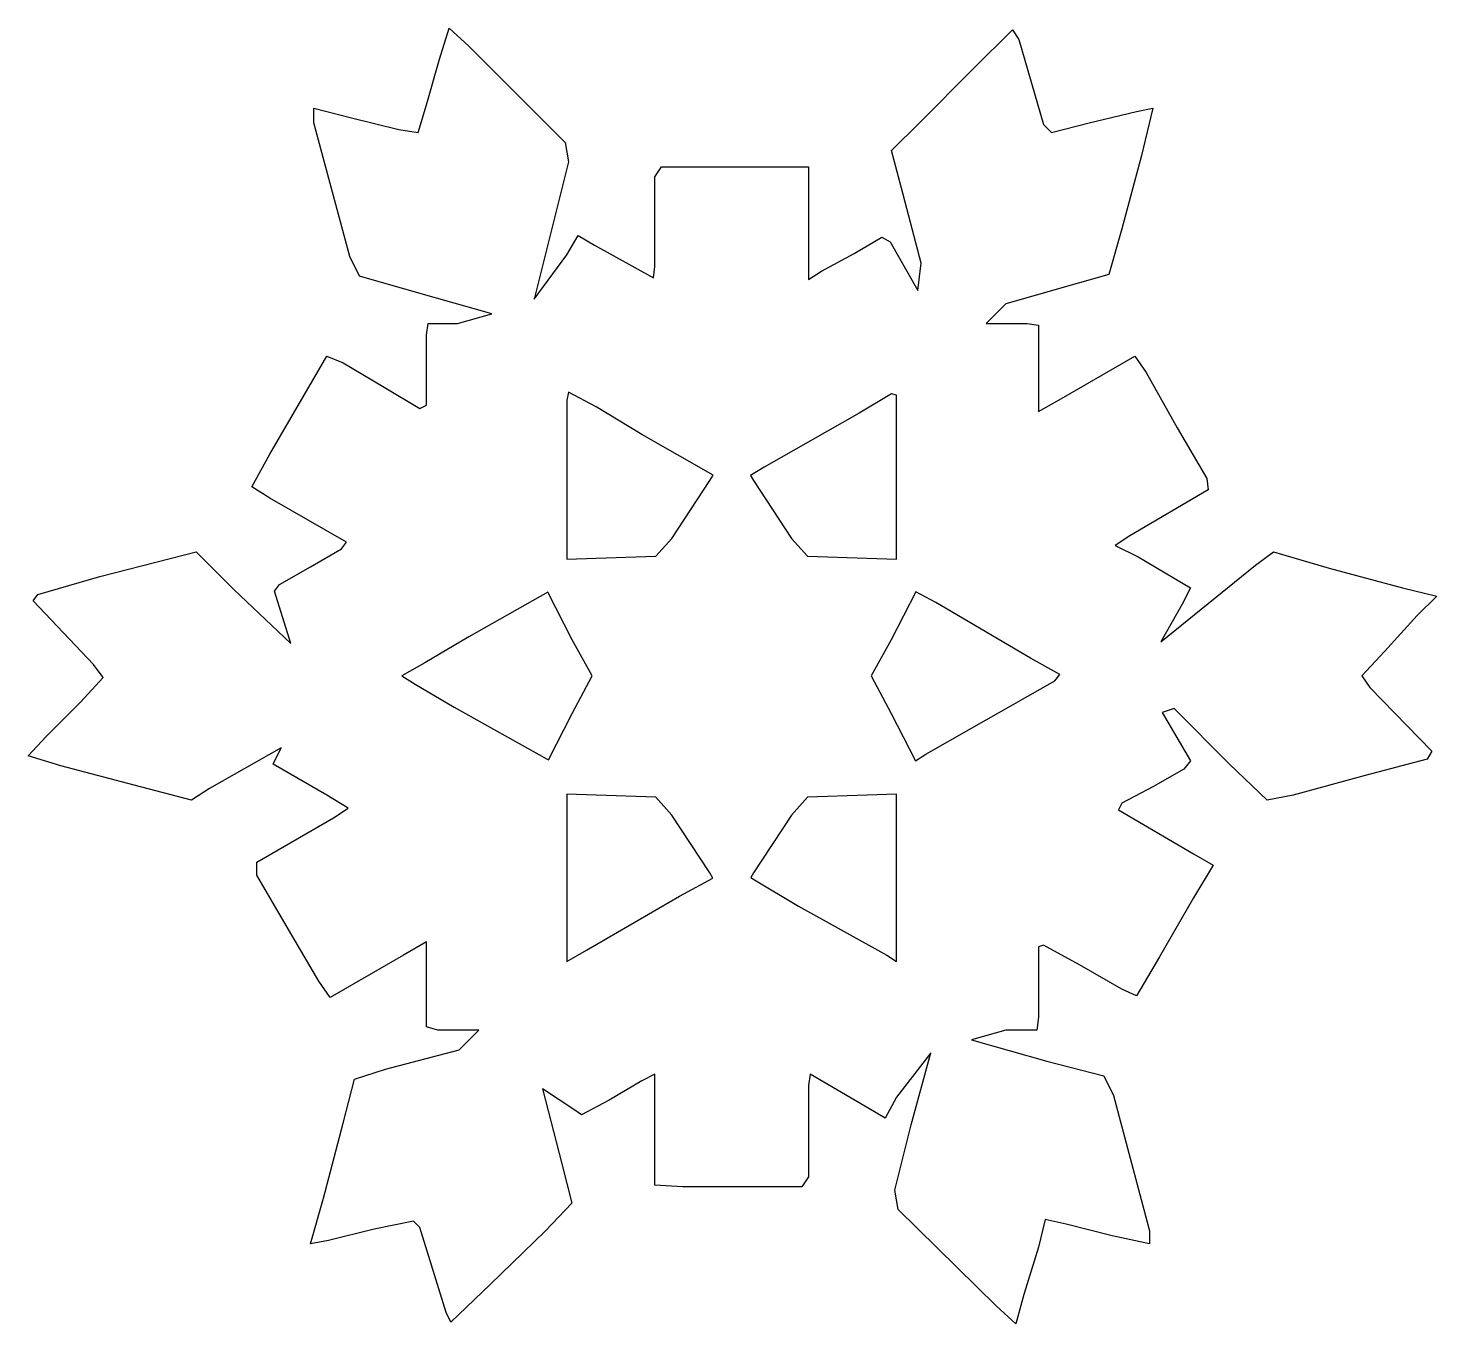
# Model space of a CAD drawing. Header units: centimetres. Extents: x -33.8 to 29.1, y -41.9 to 41.6.
# Drawn here: x 7.14 to 17.46, y 6.46 to 15.96 of the extents above; entities that cross this region are included whole.
import ezdxf

# ---------------------------------------------------------------- set-up
doc = ezdxf.new("R2010")
doc.units = ezdxf.units.CM
doc.header["$MEASUREMENT"] = 0
doc.layers.add('layer 1', color=7, linetype='Continuous')

msp = doc.modelspace()

# ---------------------------------------------------------------- linework, layer by layer
at = {"layer": 'layer 1', "color": 177}
for points, knots in [([(16.91173, 11.21098), (16.91173, 11.21098), (17.07918, 11.39032), (17.07918, 11.39032), (17.07918, 11.39032), (17.07918, 11.39032), (17.31842, 11.65335), (17.31842, 11.65335), (17.31842, 11.65335), (17.31842, 11.65335), (17.46196, 11.79683), (17.46196, 11.79683), (17.46196, 11.79683), (17.46196, 11.79683), (17.21076, 11.85662), (17.21076, 11.85662), (17.21076, 11.85662), (17.21076, 11.85662), (16.67248, 12.0001), (16.67248, 12.0001), (16.67248, 12.0001), (16.67248, 12.0001), (16.26578, 12.11965), (16.26578, 12.11965), (16.26578, 12.11965), (16.26578, 12.11965), (16.1342, 12.02399), (16.1342, 12.02399), (16.1342, 12.02399), (16.1342, 12.02399), (15.44044, 11.46206), (15.44044, 11.46206), (15.44044, 11.46206), (15.44044, 11.46206), (15.59592, 11.73706), (15.59592, 11.73706), (15.59592, 11.73706), (15.59592, 11.73706), (15.65573, 11.85662), (15.65573, 11.85662), (15.65573, 11.85662), (15.65573, 11.85662), (15.27296, 12.08378), (15.27296, 12.08378), (15.27296, 12.08378), (15.27296, 12.08378), (15.10551, 12.16747), (15.10551, 12.16747), (15.10551, 12.16747), (15.10551, 12.16747), (15.21314, 12.2392), (15.21314, 12.2392), (15.21314, 12.2392), (15.21314, 12.2392), (15.78732, 12.57397), (15.78732, 12.57397), (15.78732, 12.57397), (15.78732, 12.57397), (15.77534, 12.65769), (15.77534, 12.65769), (15.77534, 12.65769), (15.77534, 12.65769), (15.56005, 13.02833), (15.56005, 13.02833), (15.56005, 13.02833), (15.56005, 13.02833), (15.33278, 13.43483), (15.33278, 13.43483), (15.33278, 13.43483), (15.33278, 13.43483), (15.24904, 13.55439), (15.24904, 13.55439), (15.24904, 13.55439), (15.24904, 13.55439), (14.71075, 13.24354), (14.71075, 13.24354), (14.71075, 13.24354), (14.71075, 13.24354), (14.5433, 13.14788), (14.5433, 13.14788), (14.5433, 13.14788), (14.5433, 13.14788), (14.5433, 13.29136), (14.5433, 13.29136), (14.5433, 13.29136), (14.5433, 13.29136), (14.5433, 13.78155), (14.5433, 13.78155), (14.5433, 13.78155), (14.5433, 13.78155), (14.45956, 13.7935), (14.45956, 13.7935), (14.45956, 13.7935), (14.45956, 13.7935), (14.16053, 13.7935), (14.16053, 13.7935), (14.16053, 13.7935), (14.16053, 13.7935), (14.30406, 13.93697), (14.30406, 13.93697), (14.30406, 13.93697), (14.30406, 13.93697), (14.84234, 14.09242), (14.84234, 14.09242), (14.84234, 14.09242), (14.84234, 14.09242), (15.05766, 14.15219), (15.05766, 14.15219), (15.05766, 14.15219), (15.05766, 14.15219), (15.15335, 14.48698), (15.15335, 14.48698), (15.15335, 14.48698), (15.15335, 14.48698), (15.29688, 15.02499), (15.29688, 15.02499), (15.29688, 15.02499), (15.29688, 15.02499), (15.38062, 15.37174), (15.38062, 15.37174), (15.38062, 15.37174), (15.38062, 15.37174), (15.26098, 15.34781), (15.26098, 15.34781), (15.26098, 15.34781), (15.26098, 15.34781), (14.9141, 15.2641), (14.9141, 15.2641), (14.9141, 15.2641), (14.9141, 15.2641), (14.63899, 15.19239), (14.63899, 15.19239), (14.63899, 15.19239), (14.63899, 15.19239), (14.57917, 15.25218), (14.57917, 15.25218), (14.57917, 15.25218), (14.57917, 15.25218), (14.39974, 15.8739), (14.39974, 15.8739), (14.39974, 15.8739), (14.39974, 15.8739), (14.3519, 15.94561), (14.3519, 15.94561), (14.3519, 15.94561), (14.3519, 15.94561), (14.06484, 15.65869), (14.06484, 15.65869), (14.06484, 15.65869), (14.06484, 15.65869), (13.67009, 15.2641), (13.67009, 15.2641), (13.67009, 15.2641), (13.67009, 15.2641), (13.46674, 15.06086), (13.46674, 15.06086), (13.46674, 15.06086), (13.46674, 15.06086), (13.5385, 14.78588), (13.5385, 14.78588), (13.5385, 14.78588), (13.5385, 14.78588), (13.68206, 14.2359), (13.68206, 14.2359), (13.68206, 14.2359), (13.68206, 14.2359), (13.65882, 14.03441), (13.65882, 14.03441), (13.65882, 14.03441), (13.65882, 14.03441), (13.45479, 14.39132), (13.45479, 14.39132), (13.45479, 14.39132), (13.45479, 14.39132), (13.39497, 14.42719), (13.39497, 14.42719), (13.39497, 14.42719), (13.39497, 14.42719), (13.19162, 14.30764), (13.19162, 14.30764), (13.19162, 14.30764), (13.19162, 14.30764), (12.95238, 14.17611), (12.95238, 14.17611), (12.95238, 14.17611), (12.95238, 14.17611), (12.85669, 14.11632), (12.85669, 14.11632), (12.85669, 14.11632), (12.85669, 14.11632), (12.85669, 14.35545), (12.85669, 14.35545), (12.85669, 14.35545), (12.85669, 14.35545), (12.85669, 14.71415), (12.85669, 14.71415), (12.85669, 14.71415), (12.85669, 14.71415), (12.85669, 14.94131), (12.85669, 14.94131), (12.85669, 14.94131), (12.85669, 14.94131), (12.66529, 14.94131), (12.66529, 14.94131), (12.66529, 14.94131), (12.66529, 14.94131), (11.78013, 14.94131), (11.78013, 14.94131), (11.78013, 14.94131), (11.78013, 14.94131), (11.73228, 14.86957), (11.73228, 14.86957), (11.73228, 14.86957), (11.73228, 14.86957), (11.73228, 14.54675), (11.73228, 14.54675), (11.73228, 14.54675), (11.73228, 14.54675), (11.73228, 14.21198), (11.73228, 14.21198), (11.73228, 14.21198), (11.73228, 14.21198), (11.72034, 14.12829), (11.72034, 14.12829), (11.72034, 14.12829), (11.72034, 14.12829), (11.28972, 14.3674), (11.28972, 14.3674), (11.28972, 14.3674), (11.28972, 14.3674), (11.17008, 14.43914), (11.17008, 14.43914), (11.17008, 14.43914), (11.17008, 14.43914), (11.08634, 14.29569), (11.08634, 14.29569), (11.08634, 14.29569), (11.08634, 14.29569), (10.84712, 13.97287), (10.84712, 13.97287), (10.84712, 13.97287), (10.84712, 13.97287), (10.9787, 14.49893), (10.9787, 14.49893), (10.9787, 14.49893), (10.9787, 14.49893), (11.09831, 14.97718), (11.09831, 14.97718), (11.09831, 14.97718), (11.09831, 14.97718), (11.07439, 15.12065), (11.07439, 15.12065), (11.07439, 15.12065), (11.07439, 15.12065), (10.36866, 15.82606), (10.36866, 15.82606), (10.36866, 15.82606), (10.36866, 15.82606), (10.2251, 15.95759), (10.2251, 15.95759), (10.2251, 15.95759), (10.2251, 15.95759), (10.15333, 15.7304), (10.15333, 15.7304), (10.15333, 15.7304), (10.15333, 15.7304), (10.05765, 15.39563), (10.05765, 15.39563), (10.05765, 15.39563), (10.05765, 15.39563), (9.99783, 15.19239), (9.99783, 15.19239), (9.99783, 15.19239), (9.99783, 15.19239), (9.8543, 15.21631), (9.8543, 15.21631), (9.8543, 15.21631), (9.8543, 15.21631), (9.50742, 15.3), (9.50742, 15.3), (9.50742, 15.3), (9.50742, 15.3), (9.23227, 15.37174), (9.23227, 15.37174), (9.23227, 15.37174), (9.23227, 15.37174), (9.23227, 15.2641), (9.23227, 15.2641), (9.23227, 15.2641), (9.23227, 15.2641), (9.49544, 14.28372), (9.49544, 14.28372), (9.49544, 14.28372), (9.49544, 14.28372), (9.56721, 14.14024), (9.56721, 14.14024), (9.56721, 14.14024), (9.56721, 14.14024), (9.98588, 14.02069), (9.98588, 14.02069), (9.98588, 14.02069), (9.98588, 14.02069), (10.53611, 13.86526), (10.53611, 13.86526), (10.53611, 13.86526), (10.53611, 13.86526), (10.28492, 13.7935), (10.28492, 13.7935), (10.28492, 13.7935), (10.28492, 13.7935), (10.06962, 13.7935), (10.06962, 13.7935), (10.06962, 13.7935), (10.06962, 13.7935), (10.05765, 13.70981), (10.05765, 13.70981), (10.05765, 13.70981), (10.05765, 13.70981), (10.05765, 13.1957), (10.05765, 13.1957), (10.05765, 13.1957), (10.05765, 13.1957), (10.0098, 13.17177), (10.0098, 13.17177), (10.0098, 13.17177), (10.0098, 13.17177), (9.74663, 13.32723), (9.74663, 13.32723), (9.74663, 13.32723), (9.74663, 13.32723), (9.4476, 13.50657), (9.4476, 13.50657), (9.4476, 13.50657), (9.4476, 13.50657), (9.32799, 13.55439), (9.32799, 13.55439), (9.32799, 13.55439), (9.32799, 13.55439), (9.16051, 13.26743), (9.16051, 13.26743), (9.16051, 13.26743), (9.16051, 13.26743), (8.90932, 12.83703), (8.90932, 12.83703), (8.90932, 12.83703), (8.90932, 12.83703), (8.77773, 12.5979), (8.77773, 12.5979), (8.77773, 12.5979), (8.77773, 12.5979), (8.90932, 12.51421), (8.90932, 12.51421), (8.90932, 12.51421), (8.90932, 12.51421), (9.47152, 12.19139), (9.47152, 12.19139), (9.47152, 12.19139), (9.47152, 12.19139), (9.43562, 12.14354), (9.43562, 12.14354), (9.43562, 12.14354), (9.43562, 12.14354), (9.20835, 12.01204), (9.20835, 12.01204), (9.20835, 12.01204), (9.20835, 12.01204), (8.98108, 11.88054), (8.98108, 11.88054), (8.98108, 11.88054), (8.98108, 11.88054), (8.94521, 11.8327), (8.94521, 11.8327), (8.94521, 11.8327), (8.94521, 11.8327), (9.06482, 11.45011), (9.06482, 11.45011), (9.06482, 11.45011), (9.06482, 11.45011), (8.64618, 11.84464), (8.64618, 11.84464), (8.64618, 11.84464), (8.64618, 11.84464), (8.37103, 12.11965), (8.37103, 12.11965), (8.37103, 12.11965), (8.37103, 12.11965), (8.17966, 12.07183), (8.17966, 12.07183), (8.17966, 12.07183), (8.17966, 12.07183), (7.6653, 11.9403), (7.6653, 11.9403), (7.6653, 11.9403), (7.6653, 11.9403), (7.21076, 11.80878), (7.21076, 11.80878), (7.21076, 11.80878), (7.21076, 11.80878), (7.17486, 11.76096), (7.17486, 11.76096), (7.17486, 11.76096), (7.17486, 11.76096), (7.61746, 11.29466), (7.61746, 11.29466), (7.61746, 11.29466), (7.61746, 11.29466), (7.68922, 11.19903), (7.68922, 11.19903), (7.68922, 11.19903), (7.68922, 11.19903), (7.52174, 11.01968), (7.52174, 11.01968), (7.52174, 11.01968), (7.52174, 11.01968), (7.27055, 10.7686), (7.27055, 10.7686), (7.27055, 10.7686), (7.27055, 10.7686), (7.13899, 10.62512), (7.13899, 10.62512), (7.13899, 10.62512), (7.13899, 10.62512), (7.37821, 10.55338), (7.37821, 10.55338), (7.37821, 10.55338), (7.37821, 10.55338), (7.91649, 10.40991), (7.91649, 10.40991), (7.91649, 10.40991), (7.91649, 10.40991), (8.33517, 10.30233), (8.33517, 10.30233), (8.33517, 10.30233), (8.33517, 10.30233), (8.46672, 10.38601), (8.46672, 10.38601), (8.46672, 10.38601), (8.46672, 10.38601), (8.99306, 10.68491), (8.99306, 10.68491), (8.99306, 10.68491), (8.99306, 10.68491), (8.93324, 10.56533), (8.93324, 10.56533), (8.93324, 10.56533), (8.93324, 10.56533), (9.32799, 10.33817), (9.32799, 10.33817), (9.32799, 10.33817), (9.32799, 10.33817), (9.48347, 10.24254), (9.48347, 10.24254), (9.48347, 10.24254), (9.48347, 10.24254), (9.37583, 10.1708), (9.37583, 10.1708), (9.37583, 10.1708), (9.37583, 10.1708), (8.81363, 9.84798), (8.81363, 9.84798), (8.81363, 9.84798), (8.81363, 9.84798), (8.81363, 9.75232), (8.81363, 9.75232), (8.81363, 9.75232), (8.81363, 9.75232), (9.02893, 9.38171), (9.02893, 9.38171), (9.02893, 9.38171), (9.02893, 9.38171), (9.26817, 8.97517), (9.26817, 8.97517), (9.26817, 8.97517), (9.26817, 8.97517), (9.35191, 8.85562), (9.35191, 8.85562), (9.35191, 8.85562), (9.35191, 8.85562), (9.89019, 9.16649), (9.89019, 9.16649), (9.89019, 9.16649), (9.89019, 9.16649), (10.05765, 9.26212), (10.05765, 9.26212), (10.05765, 9.26212), (10.05765, 9.26212), (10.05765, 9.13062), (10.05765, 9.13062), (10.05765, 9.13062), (10.05765, 9.13062), (10.05765, 8.6404), (10.05765, 8.6404), (10.05765, 8.6404), (10.05765, 8.6404), (10.14139, 8.61651), (10.14139, 8.61651), (10.14139, 8.61651), (10.14139, 8.61651), (10.44042, 8.61651), (10.44042, 8.61651), (10.44042, 8.61651), (10.44042, 8.61651), (10.29689, 8.473), (10.29689, 8.473), (10.29689, 8.473), (10.29689, 8.473), (9.75861, 8.32955), (9.75861, 8.32955), (9.75861, 8.32955), (9.75861, 8.32955), (9.53134, 8.25779), (9.53134, 8.25779), (9.53134, 8.25779), (9.53134, 8.25779), (9.4476, 7.93499), (9.4476, 7.93499), (9.4476, 7.93499), (9.4476, 7.93499), (9.30407, 7.38501), (9.30407, 7.38501), (9.30407, 7.38501), (9.30407, 7.38501), (9.20835, 7.05024), (9.20835, 7.05024), (9.20835, 7.05024), (9.20835, 7.05024), (9.33994, 7.07416), (9.33994, 7.07416), (9.33994, 7.07416), (9.33994, 7.07416), (9.67487, 7.15785), (9.67487, 7.15785), (9.67487, 7.15785), (9.67487, 7.15785), (9.96196, 7.21761), (9.96196, 7.21761), (9.96196, 7.21761), (9.96196, 7.21761), (10.0098, 7.1698), (10.0098, 7.1698), (10.0098, 7.1698), (10.0098, 7.1698), (10.20118, 6.54807), (10.20118, 6.54807), (10.20118, 6.54807), (10.20118, 6.54807), (10.23707, 6.47634), (10.23707, 6.47634), (10.23707, 6.47634), (10.23707, 6.47634), (10.52416, 6.75134), (10.52416, 6.75134), (10.52416, 6.75134), (10.52416, 6.75134), (10.93086, 7.14587), (10.93086, 7.14587), (10.93086, 7.14587), (10.93086, 7.14587), (11.12224, 7.34914), (11.12224, 7.34914), (11.12224, 7.34914), (11.12224, 7.34914), (11.05047, 7.63609), (11.05047, 7.63609), (11.05047, 7.63609), (11.05047, 7.63609), (10.90694, 8.18608), (10.90694, 8.18608), (10.90694, 8.18608), (10.90694, 8.18608), (11.14616, 8.03063), (11.14616, 8.03063), (11.14616, 8.03063), (11.14616, 8.03063), (11.194, 7.99479), (11.194, 7.99479), (11.194, 7.99479), (11.194, 7.99479), (11.39735, 8.10237), (11.39735, 8.10237), (11.39735, 8.10237), (11.39735, 8.10237), (11.6366, 8.24584), (11.6366, 8.24584), (11.6366, 8.24584), (11.6366, 8.24584), (11.73228, 8.29369), (11.73228, 8.29369), (11.73228, 8.29369), (11.73228, 8.29369), (11.73228, 8.0665), (11.73228, 8.0665), (11.73228, 8.0665), (11.73228, 8.0665), (11.73228, 7.69586), (11.73228, 7.69586), (11.73228, 7.69586), (11.73228, 7.69586), (11.73228, 7.48067), (11.73228, 7.48067), (11.73228, 7.48067), (11.73228, 7.48067), (11.93563, 7.4687), (11.93563, 7.4687), (11.93563, 7.4687), (11.93563, 7.4687), (12.80885, 7.4687), (12.80885, 7.4687), (12.80885, 7.4687), (12.80885, 7.4687), (12.85669, 7.54043), (12.85669, 7.54043), (12.85669, 7.54043), (12.85669, 7.54043), (12.85669, 7.86326), (12.85669, 7.86326), (12.85669, 7.86326), (12.85669, 7.86326), (12.85669, 8.21), (12.85669, 8.21), (12.85669, 8.21), (12.85669, 8.21), (12.86866, 8.29369), (12.86866, 8.29369), (12.86866, 8.29369), (12.86866, 8.29369), (13.29928, 8.0426), (13.29928, 8.0426), (13.29928, 8.0426), (13.29928, 8.0426), (13.41889, 7.97086), (13.41889, 7.97086), (13.41889, 7.97086), (13.41889, 7.97086), (13.50263, 8.12629), (13.50263, 8.12629), (13.50263, 8.12629), (13.50263, 8.12629), (13.75383, 8.44911), (13.75383, 8.44911), (13.75383, 8.44911), (13.75383, 8.44911), (13.61027, 7.92302), (13.61027, 7.92302), (13.61027, 7.92302), (13.61027, 7.92302), (13.49066, 7.44477), (13.49066, 7.44477), (13.49066, 7.44477), (13.49066, 7.44477), (13.51458, 7.3013), (13.51458, 7.3013), (13.51458, 7.3013), (13.51458, 7.3013), (14.23229, 6.59589), (14.23229, 6.59589), (14.23229, 6.59589), (14.23229, 6.59589), (14.37582, 6.46436), (14.37582, 6.46436), (14.37582, 6.46436), (14.37582, 6.46436), (14.43564, 6.67958), (14.43564, 6.67958), (14.43564, 6.67958), (14.43564, 6.67958), (14.5433, 7.02632), (14.5433, 7.02632), (14.5433, 7.02632), (14.5433, 7.02632), (14.59115, 7.22959), (14.59115, 7.22959), (14.59115, 7.22959), (14.59115, 7.22959), (14.74665, 7.19369), (14.74665, 7.19369), (14.74665, 7.19369), (14.74665, 7.19369), (15.08158, 7.11001), (15.08158, 7.11001), (15.08158, 7.11001), (15.08158, 7.11001), (15.3567, 7.05024), (15.3567, 7.05024), (15.3567, 7.05024), (15.3567, 7.05024), (15.3567, 7.14587), (15.3567, 7.14587), (15.3567, 7.14587), (15.3567, 7.14587), (15.09353, 8.13823), (15.09353, 8.13823), (15.09353, 8.13823), (15.09353, 8.13823), (15.02177, 8.28171), (15.02177, 8.28171), (15.02177, 8.28171), (15.02177, 8.28171), (14.60309, 8.38932), (14.60309, 8.38932), (14.60309, 8.38932), (14.60309, 8.38932), (14.05286, 8.54477), (14.05286, 8.54477), (14.05286, 8.54477), (14.05286, 8.54477), (14.30406, 8.61651), (14.30406, 8.61651), (14.30406, 8.61651), (14.30406, 8.61651), (14.53133, 8.61651), (14.53133, 8.61651), (14.53133, 8.61651), (14.53133, 8.61651), (14.5433, 8.71214), (14.5433, 8.71214), (14.5433, 8.71214), (14.5433, 8.71214), (14.5433, 9.22626), (14.5433, 9.22626), (14.5433, 9.22626), (14.5433, 9.22626), (14.57917, 9.2382), (14.57917, 9.2382), (14.57917, 9.2382), (14.57917, 9.2382), (14.84234, 9.09473), (14.84234, 9.09473), (14.84234, 9.09473), (14.84234, 9.09473), (15.15335, 8.91541), (15.15335, 8.91541), (15.15335, 8.91541), (15.15335, 8.91541), (15.26098, 8.86756), (15.26098, 8.86756), (15.26098, 8.86756), (15.26098, 8.86756), (15.42846, 9.15452), (15.42846, 9.15452), (15.42846, 9.15452), (15.42846, 9.15452), (15.67966, 9.58495), (15.67966, 9.58495), (15.67966, 9.58495), (15.67966, 9.58495), (15.82319, 9.82406), (15.82319, 9.82406), (15.82319, 9.82406), (15.82319, 9.82406), (15.67966, 9.90777), (15.67966, 9.90777), (15.67966, 9.90777), (15.67966, 9.90777), (15.12943, 10.23056), (15.12943, 10.23056), (15.12943, 10.23056), (15.12943, 10.23056), (15.15335, 10.27841), (15.15335, 10.27841), (15.15335, 10.27841), (15.15335, 10.27841), (15.38062, 10.39796), (15.38062, 10.39796), (15.38062, 10.39796), (15.38062, 10.39796), (15.60789, 10.52949), (15.60789, 10.52949), (15.60789, 10.52949), (15.60789, 10.52949), (15.65573, 10.58925), (15.65573, 10.58925), (15.65573, 10.58925), (15.65573, 10.58925), (15.44824, 10.94355), (15.44824, 10.94355), (15.44824, 10.94355), (15.44824, 10.94355), (15.53613, 10.97184), (15.53613, 10.97184), (15.53613, 10.97184), (15.53613, 10.97184), (15.94282, 10.56533), (15.94282, 10.56533), (15.94282, 10.56533), (15.94282, 10.56533), (16.21794, 10.30233), (16.21794, 10.30233), (16.21794, 10.30233), (16.21794, 10.30233), (16.40934, 10.33817), (16.40934, 10.33817), (16.40934, 10.33817), (16.40934, 10.33817), (16.93565, 10.48165), (16.93565, 10.48165), (16.93565, 10.48165), (16.93565, 10.48165), (17.39019, 10.60123), (17.39019, 10.60123), (17.39019, 10.60123), (17.39019, 10.60123), (17.42609, 10.66099), (17.42609, 10.66099), (17.42609, 10.66099), (17.42609, 10.66099), (16.97152, 11.12729), (16.97152, 11.12729), (16.97152, 11.12729), (16.97152, 11.12729), (16.91173, 11.21098), (16.91173, 11.21098)], [0, 0, 0, 0, 0.0049019607843137, 0.0049019607843137, 0.0049019607843137, 0.0049019607843137, 0.0098039215686275, 0.0098039215686275, 0.0098039215686275, 0.0098039215686275, 0.0147058823529412, 0.0147058823529412, 0.0147058823529412, 0.0147058823529412, 0.0196078431372549, 0.0196078431372549, 0.0196078431372549, 0.0196078431372549, 0.0245098039215686, 0.0245098039215686, 0.0245098039215686, 0.0245098039215686, 0.0294117647058824, 0.0294117647058824, 0.0294117647058824, 0.0294117647058824, 0.0343137254901961, 0.0343137254901961, 0.0343137254901961, 0.0343137254901961, 0.0392156862745098, 0.0392156862745098, 0.0392156862745098, 0.0392156862745098, 0.0441176470588235, 0.0441176470588235, 0.0441176470588235, 0.0441176470588235, 0.0490196078431373, 0.0490196078431373, 0.0490196078431373, 0.0490196078431373, 0.053921568627451, 0.053921568627451, 0.053921568627451, 0.053921568627451, 0.0588235294117647, 0.0588235294117647, 0.0588235294117647, 0.0588235294117647, 0.0637254901960784, 0.0637254901960784, 0.0637254901960784, 0.0637254901960784, 0.0686274509803922, 0.0686274509803922, 0.0686274509803922, 0.0686274509803922, 0.0735294117647059, 0.0735294117647059, 0.0735294117647059, 0.0735294117647059, 0.0784313725490196, 0.0784313725490196, 0.0784313725490196, 0.0784313725490196, 0.0833333333333333, 0.0833333333333333, 0.0833333333333333, 0.0833333333333333, 0.0882352941176471, 0.0882352941176471, 0.0882352941176471, 0.0882352941176471, 0.0931372549019608, 0.0931372549019608, 0.0931372549019608, 0.0931372549019608, 0.0980392156862745, 0.0980392156862745, 0.0980392156862745, 0.0980392156862745, 0.1029411764705882, 0.1029411764705882, 0.1029411764705882, 0.1029411764705882, 0.107843137254902, 0.107843137254902, 0.107843137254902, 0.107843137254902, 0.1127450980392157, 0.1127450980392157, 0.1127450980392157, 0.1127450980392157, 0.1176470588235294, 0.1176470588235294, 0.1176470588235294, 0.1176470588235294, 0.1225490196078431, 0.1225490196078431, 0.1225490196078431, 0.1225490196078431, 0.1274509803921569, 0.1274509803921569, 0.1274509803921569, 0.1274509803921569, 0.1323529411764706, 0.1323529411764706, 0.1323529411764706, 0.1323529411764706, 0.1372549019607843, 0.1372549019607843, 0.1372549019607843, 0.1372549019607843, 0.142156862745098, 0.142156862745098, 0.142156862745098, 0.142156862745098, 0.1470588235294118, 0.1470588235294118, 0.1470588235294118, 0.1470588235294118, 0.1519607843137255, 0.1519607843137255, 0.1519607843137255, 0.1519607843137255, 0.1568627450980392, 0.1568627450980392, 0.1568627450980392, 0.1568627450980392, 0.1617647058823529, 0.1617647058823529, 0.1617647058823529, 0.1617647058823529, 0.1666666666666667, 0.1666666666666667, 0.1666666666666667, 0.1666666666666667, 0.1715686274509804, 0.1715686274509804, 0.1715686274509804, 0.1715686274509804, 0.1764705882352941, 0.1764705882352941, 0.1764705882352941, 0.1764705882352941, 0.1813725490196078, 0.1813725490196078, 0.1813725490196078, 0.1813725490196078, 0.1862745098039216, 0.1862745098039216, 0.1862745098039216, 0.1862745098039216, 0.1911764705882353, 0.1911764705882353, 0.1911764705882353, 0.1911764705882353, 0.196078431372549, 0.196078431372549, 0.196078431372549, 0.196078431372549, 0.2009803921568628, 0.2009803921568628, 0.2009803921568628, 0.2009803921568628, 0.2058823529411765, 0.2058823529411765, 0.2058823529411765, 0.2058823529411765, 0.2107843137254902, 0.2107843137254902, 0.2107843137254902, 0.2107843137254902, 0.2156862745098039, 0.2156862745098039, 0.2156862745098039, 0.2156862745098039, 0.2205882352941176, 0.2205882352941176, 0.2205882352941176, 0.2205882352941176, 0.2254901960784314, 0.2254901960784314, 0.2254901960784314, 0.2254901960784314, 0.2303921568627451, 0.2303921568627451, 0.2303921568627451, 0.2303921568627451, 0.2352941176470588, 0.2352941176470588, 0.2352941176470588, 0.2352941176470588, 0.2401960784313726, 0.2401960784313726, 0.2401960784313726, 0.2401960784313726, 0.2450980392156863, 0.2450980392156863, 0.2450980392156863, 0.2450980392156863, 0.25, 0.25, 0.25, 0.25, 0.2549019607843137, 0.2549019607843137, 0.2549019607843137, 0.2549019607843137, 0.2598039215686275, 0.2598039215686275, 0.2598039215686275, 0.2598039215686275, 0.2647058823529412, 0.2647058823529412, 0.2647058823529412, 0.2647058823529412, 0.2696078431372549, 0.2696078431372549, 0.2696078431372549, 0.2696078431372549, 0.2745098039215687, 0.2745098039215687, 0.2745098039215687, 0.2745098039215687, 0.2794117647058824, 0.2794117647058824, 0.2794117647058824, 0.2794117647058824, 0.2843137254901961, 0.2843137254901961, 0.2843137254901961, 0.2843137254901961, 0.2892156862745098, 0.2892156862745098, 0.2892156862745098, 0.2892156862745098, 0.2941176470588235, 0.2941176470588235, 0.2941176470588235, 0.2941176470588235, 0.2990196078431372, 0.2990196078431372, 0.2990196078431372, 0.2990196078431372, 0.303921568627451, 0.303921568627451, 0.303921568627451, 0.303921568627451, 0.3088235294117647, 0.3088235294117647, 0.3088235294117647, 0.3088235294117647, 0.3137254901960784, 0.3137254901960784, 0.3137254901960784, 0.3137254901960784, 0.3186274509803921, 0.3186274509803921, 0.3186274509803921, 0.3186274509803921, 0.3235294117647059, 0.3235294117647059, 0.3235294117647059, 0.3235294117647059, 0.3284313725490196, 0.3284313725490196, 0.3284313725490196, 0.3284313725490196, 0.3333333333333333, 0.3333333333333333, 0.3333333333333333, 0.3333333333333333, 0.3382352941176471, 0.3382352941176471, 0.3382352941176471, 0.3382352941176471, 0.3431372549019608, 0.3431372549019608, 0.3431372549019608, 0.3431372549019608, 0.3480392156862745, 0.3480392156862745, 0.3480392156862745, 0.3480392156862745, 0.3529411764705883, 0.3529411764705883, 0.3529411764705883, 0.3529411764705883, 0.357843137254902, 0.357843137254902, 0.357843137254902, 0.357843137254902, 0.3627450980392157, 0.3627450980392157, 0.3627450980392157, 0.3627450980392157, 0.3676470588235294, 0.3676470588235294, 0.3676470588235294, 0.3676470588235294, 0.3725490196078431, 0.3725490196078431, 0.3725490196078431, 0.3725490196078431, 0.3774509803921569, 0.3774509803921569, 0.3774509803921569, 0.3774509803921569, 0.3823529411764706, 0.3823529411764706, 0.3823529411764706, 0.3823529411764706, 0.3872549019607843, 0.3872549019607843, 0.3872549019607843, 0.3872549019607843, 0.392156862745098, 0.392156862745098, 0.392156862745098, 0.392156862745098, 0.3970588235294117, 0.3970588235294117, 0.3970588235294117, 0.3970588235294117, 0.4019607843137255, 0.4019607843137255, 0.4019607843137255, 0.4019607843137255, 0.4068627450980392, 0.4068627450980392, 0.4068627450980392, 0.4068627450980392, 0.4117647058823529, 0.4117647058823529, 0.4117647058823529, 0.4117647058823529, 0.4166666666666667, 0.4166666666666667, 0.4166666666666667, 0.4166666666666667, 0.4215686274509804, 0.4215686274509804, 0.4215686274509804, 0.4215686274509804, 0.4264705882352941, 0.4264705882352941, 0.4264705882352941, 0.4264705882352941, 0.4313725490196079, 0.4313725490196079, 0.4313725490196079, 0.4313725490196079, 0.4362745098039216, 0.4362745098039216, 0.4362745098039216, 0.4362745098039216, 0.4411764705882353, 0.4411764705882353, 0.4411764705882353, 0.4411764705882353, 0.446078431372549, 0.446078431372549, 0.446078431372549, 0.446078431372549, 0.4509803921568628, 0.4509803921568628, 0.4509803921568628, 0.4509803921568628, 0.4558823529411765, 0.4558823529411765, 0.4558823529411765, 0.4558823529411765, 0.4607843137254902, 0.4607843137254902, 0.4607843137254902, 0.4607843137254902, 0.4656862745098039, 0.4656862745098039, 0.4656862745098039, 0.4656862745098039, 0.4705882352941176, 0.4705882352941176, 0.4705882352941176, 0.4705882352941176, 0.4754901960784313, 0.4754901960784313, 0.4754901960784313, 0.4754901960784313, 0.4803921568627451, 0.4803921568627451, 0.4803921568627451, 0.4803921568627451, 0.4852941176470588, 0.4852941176470588, 0.4852941176470588, 0.4852941176470588, 0.4901960784313725, 0.4901960784313725, 0.4901960784313725, 0.4901960784313725, 0.4950980392156863, 0.4950980392156863, 0.4950980392156863, 0.4950980392156863, 0.5, 0.5, 0.5, 0.5, 0.5049019607843137, 0.5049019607843137, 0.5049019607843137, 0.5049019607843137, 0.5098039215686274, 0.5098039215686274, 0.5098039215686274, 0.5098039215686274, 0.5147058823529411, 0.5147058823529411, 0.5147058823529411, 0.5147058823529411, 0.5196078431372549, 0.5196078431372549, 0.5196078431372549, 0.5196078431372549, 0.5245098039215687, 0.5245098039215687, 0.5245098039215687, 0.5245098039215687, 0.5294117647058824, 0.5294117647058824, 0.5294117647058824, 0.5294117647058824, 0.5343137254901961, 0.5343137254901961, 0.5343137254901961, 0.5343137254901961, 0.5392156862745098, 0.5392156862745098, 0.5392156862745098, 0.5392156862745098, 0.5441176470588235, 0.5441176470588235, 0.5441176470588235, 0.5441176470588235, 0.5490196078431373, 0.5490196078431373, 0.5490196078431373, 0.5490196078431373, 0.553921568627451, 0.553921568627451, 0.553921568627451, 0.553921568627451, 0.5588235294117647, 0.5588235294117647, 0.5588235294117647, 0.5588235294117647, 0.5637254901960784, 0.5637254901960784, 0.5637254901960784, 0.5637254901960784, 0.5686274509803921, 0.5686274509803921, 0.5686274509803921, 0.5686274509803921, 0.5735294117647058, 0.5735294117647058, 0.5735294117647058, 0.5735294117647058, 0.5784313725490197, 0.5784313725490197, 0.5784313725490197, 0.5784313725490197, 0.5833333333333334, 0.5833333333333334, 0.5833333333333334, 0.5833333333333334, 0.5882352941176471, 0.5882352941176471, 0.5882352941176471, 0.5882352941176471, 0.5931372549019608, 0.5931372549019608, 0.5931372549019608, 0.5931372549019608, 0.5980392156862745, 0.5980392156862745, 0.5980392156862745, 0.5980392156862745, 0.6029411764705882, 0.6029411764705882, 0.6029411764705882, 0.6029411764705882, 0.6078431372549019, 0.6078431372549019, 0.6078431372549019, 0.6078431372549019, 0.6127450980392157, 0.6127450980392157, 0.6127450980392157, 0.6127450980392157, 0.6176470588235294, 0.6176470588235294, 0.6176470588235294, 0.6176470588235294, 0.6225490196078431, 0.6225490196078431, 0.6225490196078431, 0.6225490196078431, 0.6274509803921569, 0.6274509803921569, 0.6274509803921569, 0.6274509803921569, 0.6323529411764706, 0.6323529411764706, 0.6323529411764706, 0.6323529411764706, 0.6372549019607843, 0.6372549019607843, 0.6372549019607843, 0.6372549019607843, 0.6421568627450981, 0.6421568627450981, 0.6421568627450981, 0.6421568627450981, 0.6470588235294118, 0.6470588235294118, 0.6470588235294118, 0.6470588235294118, 0.6519607843137255, 0.6519607843137255, 0.6519607843137255, 0.6519607843137255, 0.6568627450980392, 0.6568627450980392, 0.6568627450980392, 0.6568627450980392, 0.6617647058823529, 0.6617647058823529, 0.6617647058823529, 0.6617647058823529, 0.6666666666666666, 0.6666666666666666, 0.6666666666666666, 0.6666666666666666, 0.6715686274509803, 0.6715686274509803, 0.6715686274509803, 0.6715686274509803, 0.6764705882352942, 0.6764705882352942, 0.6764705882352942, 0.6764705882352942, 0.6813725490196079, 0.6813725490196079, 0.6813725490196079, 0.6813725490196079, 0.6862745098039216, 0.6862745098039216, 0.6862745098039216, 0.6862745098039216, 0.6911764705882353, 0.6911764705882353, 0.6911764705882353, 0.6911764705882353, 0.696078431372549, 0.696078431372549, 0.696078431372549, 0.696078431372549, 0.7009803921568627, 0.7009803921568627, 0.7009803921568627, 0.7009803921568627, 0.7058823529411765, 0.7058823529411765, 0.7058823529411765, 0.7058823529411765, 0.7107843137254902, 0.7107843137254902, 0.7107843137254902, 0.7107843137254902, 0.7156862745098039, 0.7156862745098039, 0.7156862745098039, 0.7156862745098039, 0.7205882352941176, 0.7205882352941176, 0.7205882352941176, 0.7205882352941176, 0.7254901960784313, 0.7254901960784313, 0.7254901960784313, 0.7254901960784313, 0.7303921568627451, 0.7303921568627451, 0.7303921568627451, 0.7303921568627451, 0.7352941176470589, 0.7352941176470589, 0.7352941176470589, 0.7352941176470589, 0.7401960784313726, 0.7401960784313726, 0.7401960784313726, 0.7401960784313726, 0.7450980392156863, 0.7450980392156863, 0.7450980392156863, 0.7450980392156863, 0.75, 0.75, 0.75, 0.75, 0.7549019607843137, 0.7549019607843137, 0.7549019607843137, 0.7549019607843137, 0.7598039215686274, 0.7598039215686274, 0.7598039215686274, 0.7598039215686274, 0.7647058823529411, 0.7647058823529411, 0.7647058823529411, 0.7647058823529411, 0.7696078431372549, 0.7696078431372549, 0.7696078431372549, 0.7696078431372549, 0.7745098039215687, 0.7745098039215687, 0.7745098039215687, 0.7745098039215687, 0.7794117647058824, 0.7794117647058824, 0.7794117647058824, 0.7794117647058824, 0.7843137254901961, 0.7843137254901961, 0.7843137254901961, 0.7843137254901961, 0.7892156862745098, 0.7892156862745098, 0.7892156862745098, 0.7892156862745098, 0.7941176470588235, 0.7941176470588235, 0.7941176470588235, 0.7941176470588235, 0.7990196078431373, 0.7990196078431373, 0.7990196078431373, 0.7990196078431373, 0.803921568627451, 0.803921568627451, 0.803921568627451, 0.803921568627451, 0.8088235294117647, 0.8088235294117647, 0.8088235294117647, 0.8088235294117647, 0.8137254901960784, 0.8137254901960784, 0.8137254901960784, 0.8137254901960784, 0.8186274509803921, 0.8186274509803921, 0.8186274509803921, 0.8186274509803921, 0.8235294117647058, 0.8235294117647058, 0.8235294117647058, 0.8235294117647058, 0.8284313725490197, 0.8284313725490197, 0.8284313725490197, 0.8284313725490197, 0.8333333333333334, 0.8333333333333334, 0.8333333333333334, 0.8333333333333334, 0.8382352941176471, 0.8382352941176471, 0.8382352941176471, 0.8382352941176471, 0.8431372549019608, 0.8431372549019608, 0.8431372549019608, 0.8431372549019608, 0.8480392156862745, 0.8480392156862745, 0.8480392156862745, 0.8480392156862745, 0.8529411764705882, 0.8529411764705882, 0.8529411764705882, 0.8529411764705882, 0.8578431372549019, 0.8578431372549019, 0.8578431372549019, 0.8578431372549019, 0.8627450980392157, 0.8627450980392157, 0.8627450980392157, 0.8627450980392157, 0.8676470588235294, 0.8676470588235294, 0.8676470588235294, 0.8676470588235294, 0.8725490196078431, 0.8725490196078431, 0.8725490196078431, 0.8725490196078431, 0.8774509803921569, 0.8774509803921569, 0.8774509803921569, 0.8774509803921569, 0.8823529411764706, 0.8823529411764706, 0.8823529411764706, 0.8823529411764706, 0.8872549019607843, 0.8872549019607843, 0.8872549019607843, 0.8872549019607843, 0.8921568627450981, 0.8921568627450981, 0.8921568627450981, 0.8921568627450981, 0.8970588235294118, 0.8970588235294118, 0.8970588235294118, 0.8970588235294118, 0.9019607843137255, 0.9019607843137255, 0.9019607843137255, 0.9019607843137255, 0.9068627450980392, 0.9068627450980392, 0.9068627450980392, 0.9068627450980392, 0.9117647058823529, 0.9117647058823529, 0.9117647058823529, 0.9117647058823529, 0.9166666666666666, 0.9166666666666666, 0.9166666666666666, 0.9166666666666666, 0.9215686274509803, 0.9215686274509803, 0.9215686274509803, 0.9215686274509803, 0.9264705882352942, 0.9264705882352942, 0.9264705882352942, 0.9264705882352942, 0.9313725490196079, 0.9313725490196079, 0.9313725490196079, 0.9313725490196079, 0.9362745098039216, 0.9362745098039216, 0.9362745098039216, 0.9362745098039216, 0.9411764705882353, 0.9411764705882353, 0.9411764705882353, 0.9411764705882353, 0.946078431372549, 0.946078431372549, 0.946078431372549, 0.946078431372549, 0.9509803921568627, 0.9509803921568627, 0.9509803921568627, 0.9509803921568627, 0.9558823529411765, 0.9558823529411765, 0.9558823529411765, 0.9558823529411765, 0.9607843137254902, 0.9607843137254902, 0.9607843137254902, 0.9607843137254902, 0.9656862745098039, 0.9656862745098039, 0.9656862745098039, 0.9656862745098039, 0.9705882352941176, 0.9705882352941176, 0.9705882352941176, 0.9705882352941176, 0.9754901960784313, 0.9754901960784313, 0.9754901960784313, 0.9754901960784313, 0.9803921568627451, 0.9803921568627451, 0.9803921568627451, 0.9803921568627451, 0.9852941176470589, 0.9852941176470589, 0.9852941176470589, 0.9852941176470589, 0.9901960784313726, 0.9901960784313726, 0.9901960784313726, 0.9901960784313726, 1, 1, 1, 1]), ([(11.08634, 12.92072), (11.08634, 12.92072), (11.08634, 12.92072), (11.08634, 12.92072), (11.08634, 12.92072), (11.08634, 12.92072), (11.08634, 13.23157), (11.08634, 13.23157), (11.08634, 13.23157), (11.08634, 13.23157), (11.09831, 13.29136), (11.09831, 13.29136), (11.09831, 13.29136), (11.09831, 13.29136), (11.30166, 13.18375), (11.30166, 13.18375), (11.30166, 13.18375), (11.30166, 13.18375), (11.6366, 12.98048), (11.6366, 12.98048), (11.6366, 12.98048), (11.6366, 12.98048), (12.15914, 12.68352), (12.15914, 12.68352), (12.15914, 12.68352), (12.15914, 12.68352), (12.13391, 12.64228), (12.13391, 12.64228), (12.13391, 12.64228), (12.13391, 12.64228), (11.85653, 12.2191), (11.85653, 12.2191), (11.85653, 12.2191), (11.85653, 12.2191), (11.73976, 12.08779), (11.73976, 12.08779), (11.73976, 12.08779), (11.73976, 12.08779), (11.30183, 12.0732), (11.30183, 12.0732), (11.30183, 12.0732), (11.30183, 12.0732), (11.08634, 12.06602), (11.08634, 12.06602), (11.08634, 12.06602), (11.08634, 12.06602), (11.08634, 12.11965), (11.08634, 12.11965), (11.08634, 12.11965), (11.08634, 12.11965), (11.08634, 12.92072), (11.08634, 12.92072)], [0, 0, 0, 0, 0.0714285714285714, 0.0714285714285714, 0.0714285714285714, 0.0714285714285714, 0.1428571428571428, 0.1428571428571428, 0.1428571428571428, 0.1428571428571428, 0.2142857142857143, 0.2142857142857143, 0.2142857142857143, 0.2142857142857143, 0.2857142857142857, 0.2857142857142857, 0.2857142857142857, 0.2857142857142857, 0.3571428571428572, 0.3571428571428572, 0.3571428571428572, 0.3571428571428572, 0.4285714285714285, 0.4285714285714285, 0.4285714285714285, 0.4285714285714285, 0.5, 0.5, 0.5, 0.5, 0.5714285714285714, 0.5714285714285714, 0.5714285714285714, 0.5714285714285714, 0.6428571428571429, 0.6428571428571429, 0.6428571428571429, 0.6428571428571429, 0.7142857142857143, 0.7142857142857143, 0.7142857142857143, 0.7142857142857143, 0.7857142857142857, 0.7857142857142857, 0.7857142857142857, 0.7857142857142857, 0.8571428571428571, 0.8571428571428571, 0.8571428571428571, 0.8571428571428571, 1, 1, 1, 1]), ([(13.22752, 13.13593), (13.22752, 13.13593), (13.22752, 13.13593), (13.22752, 13.13593), (13.22752, 13.13593), (13.22752, 13.13593), (13.46674, 13.27941), (13.46674, 13.27941), (13.46674, 13.27941), (13.46674, 13.27941), (13.50263, 13.26743), (13.50263, 13.26743), (13.50263, 13.26743), (13.50263, 13.26743), (13.50263, 13.0044), (13.50263, 13.0044), (13.50263, 13.0044), (13.50263, 13.0044), (13.50263, 12.5979), (13.50263, 12.5979), (13.50263, 12.5979), (13.50263, 12.5979), (13.50263, 12.20334), (13.50263, 12.20334), (13.50263, 12.20334), (13.50263, 12.20334), (13.50263, 12.06602), (13.50263, 12.06602), (13.50263, 12.06602), (13.50263, 12.06602), (13.28717, 12.0732), (13.28717, 12.0732), (13.28717, 12.0732), (13.28717, 12.0732), (12.84922, 12.08779), (12.84922, 12.08779), (12.84922, 12.08779), (12.84922, 12.08779), (12.73244, 12.2191), (12.73244, 12.2191), (12.73244, 12.2191), (12.73244, 12.2191), (12.45507, 12.64228), (12.45507, 12.64228), (12.45507, 12.64228), (12.45507, 12.64228), (12.43234, 12.67945), (12.43234, 12.67945), (12.43234, 12.67945), (12.43234, 12.67945), (12.53373, 12.74137), (12.53373, 12.74137), (12.53373, 12.74137), (12.53373, 12.74137), (13.22752, 13.13593), (13.22752, 13.13593)], [0, 0, 0, 0, 0.0666666666666667, 0.0666666666666667, 0.0666666666666667, 0.0666666666666667, 0.1333333333333333, 0.1333333333333333, 0.1333333333333333, 0.1333333333333333, 0.2, 0.2, 0.2, 0.2, 0.2666666666666667, 0.2666666666666667, 0.2666666666666667, 0.2666666666666667, 0.3333333333333333, 0.3333333333333333, 0.3333333333333333, 0.3333333333333333, 0.4, 0.4, 0.4, 0.4, 0.4666666666666667, 0.4666666666666667, 0.4666666666666667, 0.4666666666666667, 0.5333333333333333, 0.5333333333333333, 0.5333333333333333, 0.5333333333333333, 0.6, 0.6, 0.6, 0.6, 0.6666666666666666, 0.6666666666666666, 0.6666666666666666, 0.6666666666666666, 0.7333333333333333, 0.7333333333333333, 0.7333333333333333, 0.7333333333333333, 0.8, 0.8, 0.8, 0.8, 0.8666666666666667, 0.8666666666666667, 0.8666666666666667, 0.8666666666666667, 1, 1, 1, 1]), ([(10.26099, 10.98381), (10.26099, 10.98381), (10.26099, 10.98381), (10.26099, 10.98381), (10.26099, 10.98381), (10.26099, 10.98381), (9.97391, 11.15121), (9.97391, 11.15121), (9.97391, 11.15121), (9.97391, 11.15121), (9.87822, 11.21098), (9.87822, 11.21098), (9.87822, 11.21098), (9.87822, 11.21098), (10.04567, 11.30664), (10.04567, 11.30664), (10.04567, 11.30664), (10.04567, 11.30664), (10.36866, 11.49793), (10.36866, 11.49793), (10.36866, 11.49793), (10.36866, 11.49793), (10.94608, 11.82462), (10.94608, 11.82462), (10.94608, 11.82462), (10.94608, 11.82462), (11.12663, 11.47493), (11.12663, 11.47493), (11.12663, 11.47493), (11.12663, 11.47493), (11.27261, 11.21231), (11.27261, 11.21231), (11.27261, 11.21231), (11.27261, 11.21231), (11.12663, 10.93504), (11.12663, 10.93504), (11.12663, 10.93504), (11.12663, 10.93504), (10.95132, 10.59555), (10.95132, 10.59555), (10.95132, 10.59555), (10.95132, 10.59555), (10.94281, 10.60123), (10.94281, 10.60123), (10.94281, 10.60123), (10.94281, 10.60123), (10.26099, 10.98381), (10.26099, 10.98381)], [0, 0, 0, 0, 0.0769230769230769, 0.0769230769230769, 0.0769230769230769, 0.0769230769230769, 0.1538461538461539, 0.1538461538461539, 0.1538461538461539, 0.1538461538461539, 0.2307692307692308, 0.2307692307692308, 0.2307692307692308, 0.2307692307692308, 0.3076923076923077, 0.3076923076923077, 0.3076923076923077, 0.3076923076923077, 0.3846153846153846, 0.3846153846153846, 0.3846153846153846, 0.3846153846153846, 0.4615384615384616, 0.4615384615384616, 0.4615384615384616, 0.4615384615384616, 0.5384615384615384, 0.5384615384615384, 0.5384615384615384, 0.5384615384615384, 0.6153846153846154, 0.6153846153846154, 0.6153846153846154, 0.6153846153846154, 0.6923076923076923, 0.6923076923076923, 0.6923076923076923, 0.6923076923076923, 0.7692307692307693, 0.7692307692307693, 0.7692307692307693, 0.7692307692307693, 0.8461538461538461, 0.8461538461538461, 0.8461538461538461, 0.8461538461538461, 1, 1, 1, 1]), ([(14.66291, 11.17511), (14.66291, 11.17511), (14.66291, 11.17511), (14.66291, 11.17511), (14.66291, 11.17511), (14.66291, 11.17511), (14.05286, 10.82839), (14.05286, 10.82839), (14.05286, 10.82839), (14.05286, 10.82839), (13.71793, 10.6371), (13.71793, 10.6371), (13.71793, 10.6371), (13.71793, 10.6371), (13.64104, 10.58904), (13.64104, 10.58904), (13.64104, 10.58904), (13.64104, 10.58904), (13.46235, 10.93504), (13.46235, 10.93504), (13.46235, 10.93504), (13.46235, 10.93504), (13.31636, 11.21231), (13.31636, 11.21231), (13.31636, 11.21231), (13.31636, 11.21231), (13.46235, 11.47493), (13.46235, 11.47493), (13.46235, 11.47493), (13.46235, 11.47493), (13.64496, 11.82858), (13.64496, 11.82858), (13.64496, 11.82858), (13.64496, 11.82858), (13.7897, 11.74901), (13.7897, 11.74901), (13.7897, 11.74901), (13.7897, 11.74901), (14.48348, 11.3425), (14.48348, 11.3425), (14.48348, 11.3425), (14.48348, 11.3425), (14.69881, 11.22295), (14.69881, 11.22295), (14.69881, 11.22295), (14.69881, 11.22295), (14.66291, 11.17511), (14.66291, 11.17511)], [0, 0, 0, 0, 0.0769230769230769, 0.0769230769230769, 0.0769230769230769, 0.0769230769230769, 0.1538461538461539, 0.1538461538461539, 0.1538461538461539, 0.1538461538461539, 0.2307692307692308, 0.2307692307692308, 0.2307692307692308, 0.2307692307692308, 0.3076923076923077, 0.3076923076923077, 0.3076923076923077, 0.3076923076923077, 0.3846153846153846, 0.3846153846153846, 0.3846153846153846, 0.3846153846153846, 0.4615384615384616, 0.4615384615384616, 0.4615384615384616, 0.4615384615384616, 0.5384615384615384, 0.5384615384615384, 0.5384615384615384, 0.5384615384615384, 0.6153846153846154, 0.6153846153846154, 0.6153846153846154, 0.6153846153846154, 0.6923076923076923, 0.6923076923076923, 0.6923076923076923, 0.6923076923076923, 0.7692307692307693, 0.7692307692307693, 0.7692307692307693, 0.7692307692307693, 0.8461538461538461, 0.8461538461538461, 0.8461538461538461, 0.8461538461538461, 1, 1, 1, 1]), ([(11.91171, 9.59689), (11.91171, 9.59689), (11.91171, 9.59689), (11.91171, 9.59689), (11.91171, 9.59689), (11.91171, 9.59689), (11.2299, 9.20233), (11.2299, 9.20233), (11.2299, 9.20233), (11.2299, 9.20233), (11.08634, 9.11865), (11.08634, 9.11865), (11.08634, 9.11865), (11.08634, 9.11865), (11.08634, 9.25018), (11.08634, 9.25018), (11.08634, 9.25018), (11.08634, 9.25018), (11.08634, 10.00343), (11.08634, 10.00343), (11.08634, 10.00343), (11.08634, 10.00343), (11.08634, 10.34401), (11.08634, 10.34401), (11.08634, 10.34401), (11.08634, 10.34401), (11.30183, 10.33681), (11.30183, 10.33681), (11.30183, 10.33681), (11.30183, 10.33681), (11.73976, 10.32221), (11.73976, 10.32221), (11.73976, 10.32221), (11.73976, 10.32221), (11.85653, 10.1909), (11.85653, 10.1909), (11.85653, 10.1909), (11.85653, 10.1909), (12.13391, 9.76773), (12.13391, 9.76773), (12.13391, 9.76773), (12.13391, 9.76773), (12.15712, 9.72976), (12.15712, 9.72976), (12.15712, 9.72976), (12.15712, 9.72976), (11.91171, 9.59689), (11.91171, 9.59689)], [0, 0, 0, 0, 0.0769230769230769, 0.0769230769230769, 0.0769230769230769, 0.0769230769230769, 0.1538461538461539, 0.1538461538461539, 0.1538461538461539, 0.1538461538461539, 0.2307692307692308, 0.2307692307692308, 0.2307692307692308, 0.2307692307692308, 0.3076923076923077, 0.3076923076923077, 0.3076923076923077, 0.3076923076923077, 0.3846153846153846, 0.3846153846153846, 0.3846153846153846, 0.3846153846153846, 0.4615384615384616, 0.4615384615384616, 0.4615384615384616, 0.4615384615384616, 0.5384615384615384, 0.5384615384615384, 0.5384615384615384, 0.5384615384615384, 0.6153846153846154, 0.6153846153846154, 0.6153846153846154, 0.6153846153846154, 0.6923076923076923, 0.6923076923076923, 0.6923076923076923, 0.6923076923076923, 0.7692307692307693, 0.7692307692307693, 0.7692307692307693, 0.7692307692307693, 0.8461538461538461, 0.8461538461538461, 0.8461538461538461, 0.8461538461538461, 1, 1, 1, 1]), ([(13.50263, 9.33386), (13.50263, 9.33386), (13.50263, 9.33386), (13.50263, 9.33386), (13.50263, 9.33386), (13.50263, 9.33386), (13.50263, 9.11865), (13.50263, 9.11865), (13.50263, 9.11865), (13.50263, 9.11865), (13.43084, 9.16649), (13.43084, 9.16649), (13.43084, 9.16649), (13.43084, 9.16649), (12.78492, 9.52516), (12.78492, 9.52516), (12.78492, 9.52516), (12.78492, 9.52516), (12.46197, 9.71645), (12.46197, 9.71645), (12.46197, 9.71645), (12.46197, 9.71645), (12.43417, 9.73355), (12.43417, 9.73355), (12.43417, 9.73355), (12.43417, 9.73355), (12.45507, 9.76773), (12.45507, 9.76773), (12.45507, 9.76773), (12.45507, 9.76773), (12.73244, 10.1909), (12.73244, 10.1909), (12.73244, 10.1909), (12.73244, 10.1909), (12.84922, 10.32221), (12.84922, 10.32221), (12.84922, 10.32221), (12.84922, 10.32221), (13.28717, 10.33681), (13.28717, 10.33681), (13.28717, 10.33681), (13.28717, 10.33681), (13.50263, 10.34401), (13.50263, 10.34401), (13.50263, 10.34401), (13.50263, 10.34401), (13.50263, 10.13493), (13.50263, 10.13493), (13.50263, 10.13493), (13.50263, 10.13493), (13.50263, 9.33386), (13.50263, 9.33386)], [0, 0, 0, 0, 0.0714285714285714, 0.0714285714285714, 0.0714285714285714, 0.0714285714285714, 0.1428571428571428, 0.1428571428571428, 0.1428571428571428, 0.1428571428571428, 0.2142857142857143, 0.2142857142857143, 0.2142857142857143, 0.2142857142857143, 0.2857142857142857, 0.2857142857142857, 0.2857142857142857, 0.2857142857142857, 0.3571428571428572, 0.3571428571428572, 0.3571428571428572, 0.3571428571428572, 0.4285714285714285, 0.4285714285714285, 0.4285714285714285, 0.4285714285714285, 0.5, 0.5, 0.5, 0.5, 0.5714285714285714, 0.5714285714285714, 0.5714285714285714, 0.5714285714285714, 0.6428571428571429, 0.6428571428571429, 0.6428571428571429, 0.6428571428571429, 0.7142857142857143, 0.7142857142857143, 0.7142857142857143, 0.7142857142857143, 0.7857142857142857, 0.7857142857142857, 0.7857142857142857, 0.7857142857142857, 0.8571428571428571, 0.8571428571428571, 0.8571428571428571, 0.8571428571428571, 1, 1, 1, 1])]:
    msp.add_open_spline(points, degree=3, knots=knots, dxfattribs=at)

doc.saveas('drawing.dxf')
